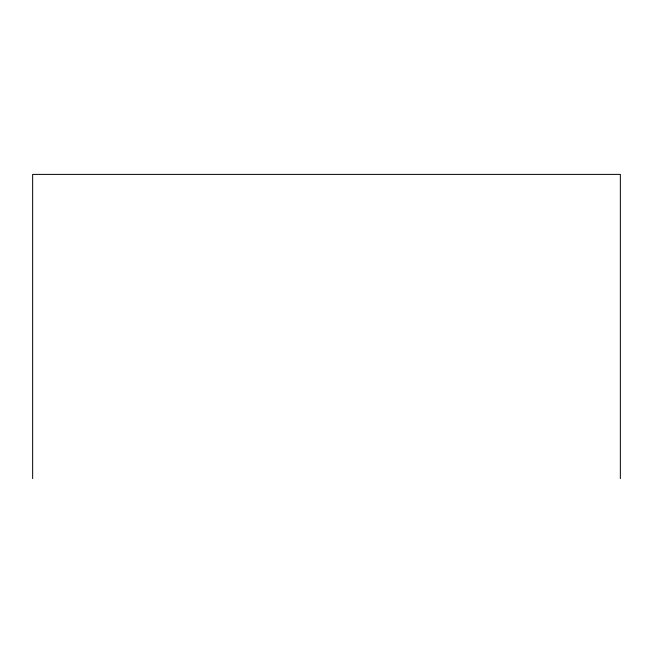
<?xml version="1.0" encoding="UTF-8"?>
<svg xmlns="http://www.w3.org/2000/svg" width="653" height="653" viewBox="0 0 653 653"><rect width="100%" height="100%" fill="white"/><g stroke="black" fill="none" stroke-linecap="round" stroke-linejoin="round"><path stroke-width="0.98" d="M620.35 478.608L620.35 174.392L32.65 174.392L32.65 478.608"/></g></svg>
